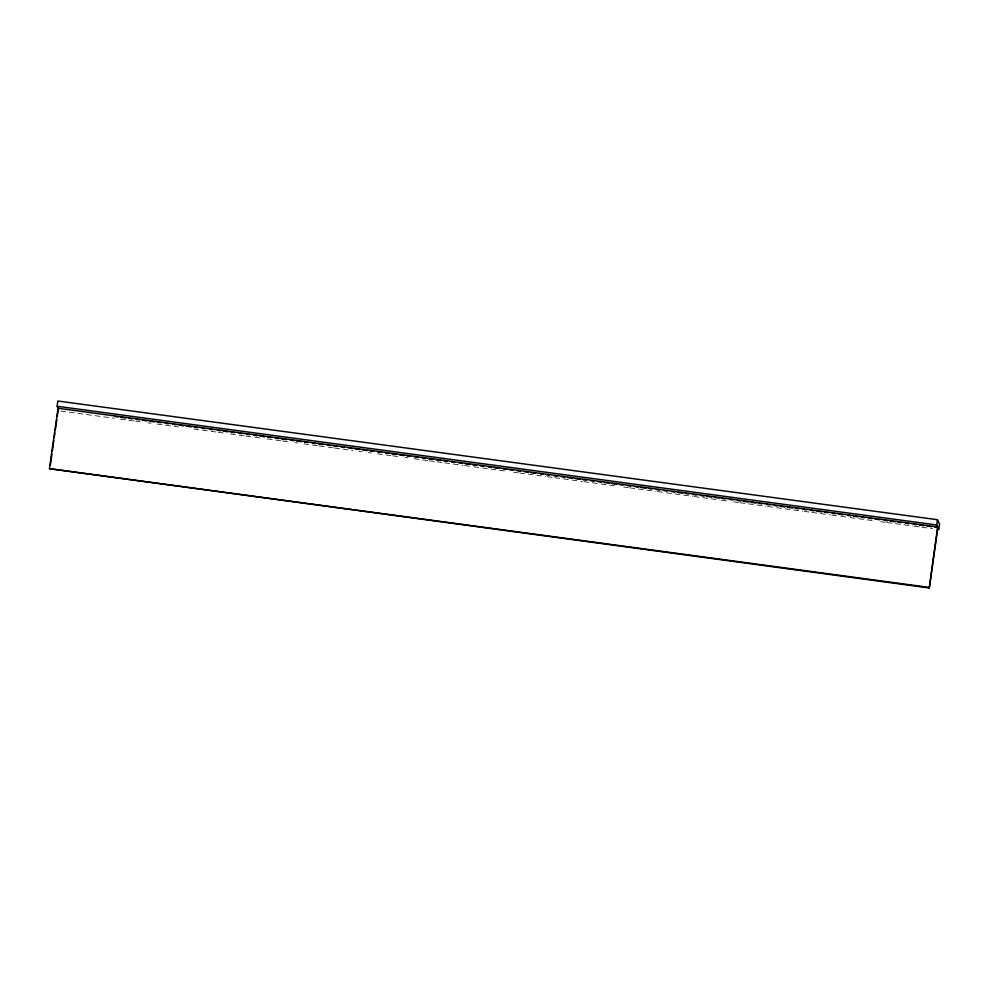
<?xml version="1.0" encoding="UTF-8"?>
<svg xmlns="http://www.w3.org/2000/svg" width="989" height="989" viewBox="0 0 989 989"><rect width="100%" height="100%" fill="white"/><g stroke="black" fill="none" stroke-linecap="round" stroke-linejoin="round"><path stroke-width="0.74" stroke-dasharray="4.95 3.71" d="M60.774 411.065L114.304 418.285M120.423 419.113L134.195 420.968M135.728 421.178L140.314 421.796M147.954 422.835L151.02 423.243M157.14 424.071L178.552 426.964M193.844 429.028L216.789 432.119M218.322 432.329L224.441 433.145M230.561 433.973L244.332 435.84M245.853 436.038L253.505 437.076M255.038 437.274L261.158 438.102M267.277 438.931L281.037 440.785M282.57 440.995L288.689 441.823M294.809 442.639L297.862 443.06M303.982 443.888L317.753 445.742M319.286 445.952L326.926 446.979M328.459 447.189L333.046 447.807M334.579 448.017L352.937 450.49M359.056 451.318L362.11 451.726M368.229 452.554L371.295 452.962M377.415 453.79L391.174 455.645M392.707 455.855L398.827 456.683M404.946 457.511L408 457.919M414.119 458.748L427.891 460.602M429.424 460.812L435.543 461.64M437.064 461.838L443.183 462.667M444.716 462.877L463.075 465.349M464.607 465.559L472.248 466.585M473.78 466.796L507.431 471.333M513.551 472.161L518.137 472.779M519.67 472.989L545.681 476.5M547.201 476.698L553.321 477.526M554.854 477.736L582.385 481.445M583.918 481.655L617.569 486.192M623.688 487.021L628.275 487.639M629.808 487.849L655.806 491.36M657.339 491.57L664.991 492.596M666.524 492.806L692.523 496.317M694.055 496.515L720.054 500.026M721.587 500.236L727.706 501.064M733.826 501.88L738.412 502.499M739.945 502.709L765.943 506.22M767.476 506.43L775.129 507.456M776.662 507.666L802.66 511.177M804.193 511.375L810.312 512.203M811.833 512.413L830.191 514.886M831.724 515.096L839.377 516.122M840.897 516.332L848.55 517.371M850.083 517.568L874.56 520.869M880.68 521.697L885.266 522.316M886.799 522.526L912.798 526.037M914.331 526.247L920.45 527.063M921.971 527.273L932.689 528.719"/><path stroke-width="1.48" d="M937.893 527.557L929.289 587.985L49.45 468.687L58.054 408.259L57.139 406.269L57.894 401.015L937.448 519.707L939.55 524.294L938.808 529.548L937.893 527.557L934.84 527.149M50.377 464.768L51.885 454.186M52.306 451.169L53.814 440.599M54.247 437.571L54.889 433.046M55.322 430.017L56.83 419.447M57.251 416.418L58.326 408.865M929.289 587.985L937.609 526.952L936.707 524.961L937.448 519.707M57.139 406.269L936.707 524.961M58.054 408.259L937.609 526.952M114.922 416.505L117.988 416.925M121.041 417.333L125.64 417.951M128.694 418.372L131.76 418.78M136.346 419.398L139.4 419.806M142.465 420.226L147.052 420.844M150.105 421.252L154.704 421.87M157.758 422.291L160.824 422.699M165.41 423.317L168.464 423.737M173.05 424.355L176.116 424.763M179.17 425.183L183.769 425.802M186.822 426.21L191.409 426.828M194.474 427.236L197.528 427.656M202.115 428.274L205.18 428.682M209.767 429.3L212.82 429.721M217.419 430.339L220.473 430.747M223.539 431.167L228.125 431.785M231.179 432.193L234.245 432.613M238.831 433.231L241.885 433.639M246.484 434.258L249.537 434.678M254.124 435.296L257.189 435.704M260.243 436.112L264.829 436.742M267.895 437.15L270.949 437.558M275.548 438.176L278.601 438.597M281.667 439.005L286.254 439.623M290.84 440.241L293.894 440.661M296.96 441.069L301.546 441.687M304.612 442.108L307.666 442.516M312.252 443.134L315.318 443.554M318.371 443.962L322.958 444.58M327.557 445.198L330.61 445.606M333.676 446.027L336.73 446.435M341.316 447.053L344.382 447.473M348.969 448.091L352.022 448.499M355.088 448.919L359.675 449.538M362.74 449.946L367.327 450.564M370.381 450.984L373.446 451.392M378.033 452.01L381.086 452.418M385.685 453.049L388.739 453.457M391.805 453.864L396.391 454.483M399.445 454.903L404.031 455.521M407.097 455.929L410.151 456.349M414.75 456.967L417.803 457.375M422.39 457.994L425.455 458.414M428.509 458.822L433.095 459.44M436.161 459.86L440.748 460.478M443.814 460.886L446.867 461.294M451.454 461.925L454.52 462.333M459.106 462.951L462.16 463.359M465.226 463.779L469.812 464.397M472.866 464.805L475.932 465.226M480.518 465.844L483.584 466.252M488.17 466.87L491.224 467.29M494.29 467.698L498.876 468.316M503.463 468.934L506.529 469.355M509.582 469.763L512.648 470.171M517.235 470.789L520.288 471.209M524.875 471.827L527.941 472.235M530.994 472.655L535.593 473.274M540.179 473.892L543.233 474.3M546.299 474.72L549.352 475.128M553.939 475.746L557.005 476.166M561.591 476.785L564.657 477.193M567.711 477.6L572.297 478.231M575.363 478.639L579.95 479.257M583.003 479.665L586.069 480.085M590.656 480.703L593.721 481.111M598.308 481.73L601.361 482.15M604.427 482.558L609.014 483.176M612.067 483.596L616.666 484.214M619.72 484.622L622.786 485.043M627.372 485.661L630.426 486.069M635.012 486.687L638.078 487.095M641.132 487.515L645.73 488.133M648.784 488.541L651.85 488.962M656.436 489.58L659.49 489.988M664.076 490.606L667.142 491.026M671.729 491.644L674.795 492.052M677.848 492.473L682.435 493.091M685.501 493.499L688.554 493.907M693.141 494.537L696.207 494.945M700.793 495.563L703.859 495.971M706.912 496.391L711.499 497.01M714.565 497.418L719.151 498.036M722.205 498.456L725.271 498.864M729.857 499.482L732.911 499.902M737.51 500.521L740.563 500.929M743.629 501.349L748.216 501.967M751.269 502.375L755.856 502.993M758.922 503.413L761.975 503.821M766.574 504.439L769.627 504.847M774.214 505.466L777.28 505.886M780.333 506.294L784.92 506.912M787.986 507.332L792.572 507.95M795.638 508.358L798.692 508.779M803.278 509.397L806.344 509.805M810.931 510.423L813.984 510.843M817.05 511.251L821.636 511.869M824.702 512.277L827.756 512.698M832.342 513.316L835.408 513.724M838.462 514.144L843.048 514.762M847.647 515.38L850.701 515.788M853.767 516.209L858.353 516.827M861.407 517.235L864.473 517.655M869.059 518.273L872.113 518.681M875.178 519.089L879.765 519.72M884.351 520.338L887.417 520.746M890.471 521.154L895.057 521.784M898.123 522.192L901.177 522.6M905.776 523.218L908.829 523.638M913.416 524.257L916.482 524.664M919.535 525.085L924.122 525.703M927.188 526.111L931.774 526.729M49.45 468.687L929.017 587.367"/></g></svg>
